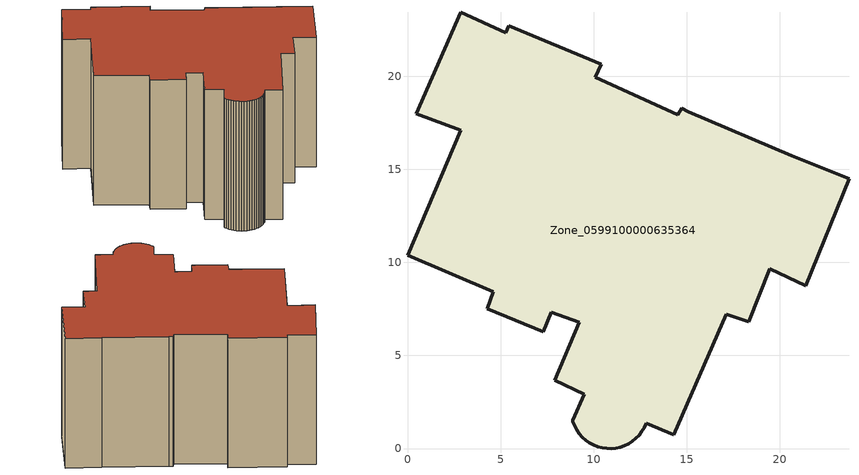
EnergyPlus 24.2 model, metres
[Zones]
Zone_0599100000635364
 floor ground (C_G): 9.51,2.93 7.92,3.67 9.24,6.79 7.73,7.33 7.29,6.27 4.3,7.5 4.61,8.41 0,10.38 2.85,17.09 0.48,18 2.87,23.43 5.28,22.33 5.43,22.71 10.42,20.64 10.09,19.95 14.51,17.95 14.74,18.27 15.09,18.11 20.65,15.74 23.73,14.49 21.41,8.76 19.48,9.65 18.34,6.8 17.14,7.21 14.32,0.74 12.82,1.35 12.72,1.13 12.6,0.92 12.45,0.72 12.28,0.55 12.09,0.39 11.88,0.26 11.66,0.15 11.43,0.07 11.19,0.02 10.95,0 10.7,0.01 10.46,0.04 10.22,0.1 9.99,0.19 9.78,0.31 9.58,0.45 9.39,0.61 9.23,0.8 9.1,1 8.98,1.22 8.89,1.45 8.88,1.52 z0
 wall outside (C_F): 14.74,18.27 14.51,17.95 10.09,19.95 10.42,20.64 5.43,22.71 5.28,22.33 2.87,23.43 0.48,18 2.85,17.09 0,10.38 4.61,8.41 4.3,7.5 7.29,6.27 7.73,7.33 9.24,6.79 7.92,3.67 9.51,2.93 8.88,1.52 8.89,1.45 8.98,1.22 9.1,1 9.23,0.8 9.39,0.61 9.58,0.45 9.78,0.31 9.99,0.19 10.22,0.1 10.46,0.04 10.7,0.01 10.95,0 11.19,0.02 11.43,0.07 11.66,0.15 11.88,0.26 12.09,0.39 12.28,0.55 12.45,0.72 12.6,0.92 12.72,1.13 12.82,1.35 14.32,0.74 17.14,7.21 18.34,6.8 19.48,9.65 21.41,8.76 23.73,14.49 20.65,15.74 15.09,18.11 14.74,18.27 z0:13.15
 roof outside (C_R): 7.92,3.67 9.51,2.93 8.88,1.52 8.89,1.45 8.98,1.22 9.1,1 9.23,0.8 9.39,0.61 9.58,0.45 9.78,0.31 9.99,0.19 10.22,0.1 10.46,0.04 10.7,0.01 10.95,0 11.19,0.02 11.43,0.07 11.66,0.15 11.88,0.26 12.09,0.39 12.28,0.55 12.45,0.72 12.6,0.92 12.72,1.13 12.82,1.35 14.32,0.74 17.14,7.21 18.34,6.8 19.48,9.65 21.41,8.76 23.73,14.49 20.65,15.74 15.09,18.11 14.74,18.27 14.51,17.95 10.09,19.95 10.42,20.64 5.43,22.71 5.28,22.33 2.87,23.43 0.48,18 2.85,17.09 0,10.38 4.61,8.41 4.3,7.5 7.29,6.27 7.73,7.33 9.24,6.79 z13.15
[BUILDING]
Pand.0599100000635364: North Axis=0; Terrain=City; Loads Convergence Tolerance Value=0.04; Temperature Convergence Tolerance Value=0.4; Solar Distribution=FullExterior; Maximum Number of Warmup Days=25; Minimum Number of Warmup Days=1
[Site:Location]
Rotterdam.The.Hague.AP_ZH_NLD Design_Conditions: Latitude=51.96; Longitude=4.45; Time Zone=1; Elevation=-4.5
[SITE:GROUNDTEMPERATURE:BUILDINGSURFACE]
18, 18, 18, 18, 18, 18, 18, 18, 18, 18, 18, 18
[MATERIAL] Thermal Absorptance=0.9; Solar Absorptance=0.7; Visible Absorptance=0.7
Name | Roughness | Thickness | Conductivity | Density | Specific Heat
G.D.1965 | MediumSmooth | 0.15 | 1 | 540 | 1210
F.D.1965 | Rough | 0.3 | 0.857143 | 1920 | 840
R.D.1965 | MediumRough | 0.2 | 0.08 | 1500 | 1000
[CONSTRUCTION]
C_G: G.D.1965
C_F: F.D.1965
C_R: R.D.1965
[ZONE]
Zone_0599100000635364: Type=1; Multiplier=1; Ceiling Height=Autocalculate; Volume=Autocalculate; Floor Area=autocalculate; Part of Total Floor Area=Yes
[ZONEINFILTRATION:DESIGNFLOWRATE]
Infil_Zone_0599100000635364: Zone or ZoneList or Space or SpaceList=Zone_0599100000635364; Schedule=AlwaysOn; Design Flow Rate Calculation Method=Flow/Area; Flow Rate per Floor Area=0.0042; Constant Term Coefficient=1; Temperature Term Coefficient=0; Velocity Term Coefficient=0; Velocity Squared Term Coefficient=0
[HVACTEMPLATE:ZONE:IDEALLOADSAIRSYSTEM]
Zone_0599100000635364: Maximum Heating Supply Air Temperature=50; Minimum Cooling Supply Air Temperature=13; Maximum Heating Supply Air Humidity Ratio=0.0156; Minimum Cooling Supply Air Humidity Ratio=0.0077; Heating Limit=NoLimit; Cooling Limit=NoLimit; Dehumidification Control Type=ConstantSensibleHeatRatio; Cooling Sensible Heat Ratio=0.7; Dehumidification Setpoint=60; Humidification Control Type=None; Humidification Setpoint=30; Outdoor Air Method=None; Outdoor Air Flow Rate per Person=0.00944; Outdoor Air Flow Rate per Zone Floor Area=0; Outdoor Air Flow Rate per Zone=0; Demand Controlled Ventilation Type=None; Outdoor Air Economizer Type=NoEconomizer; Heat Recovery Type=None; Sensible Heat Recovery Effectiveness=0.7; Latent Heat Recovery Effectiveness=0.65
[ZONECONTROL:THERMOSTAT]
ThermostatControl_Zone_0599100000635364: Zone or ZoneList=Zone_0599100000635364; Control Type Schedule=DualSetpointControlType; Control 1=Thermostat_Zone_0599100000635364; Temperature Difference Between Cutout And Setpoint=0
[THERMOSTATSETPOINT:DUALSETPOINT]
Thermostat_Zone_0599100000635364: Heating Setpoint Temperature Schedule=HeatingSetpoint_Zone_0599100000635364; Cooling Setpoint Temperature Schedule=CoolingSetpoint_Zone_0599100000635364
[SCHEDULE:COMPACT]
HeatingSetpoint_Zone_0599100000635364: Through: 12/31, For: AllDays, Until: 24:00, 21
CoolingSetpoint_Zone_0599100000635364: Through: 12/31, For: AllDays, Until: 24:00, 24
DualSetpointControlType: Through: 12/31, For: AllDays, Until: 24:00, 4
AlwaysOn: Through: 12/31, For: AllDays, Until: 24:00, 1
